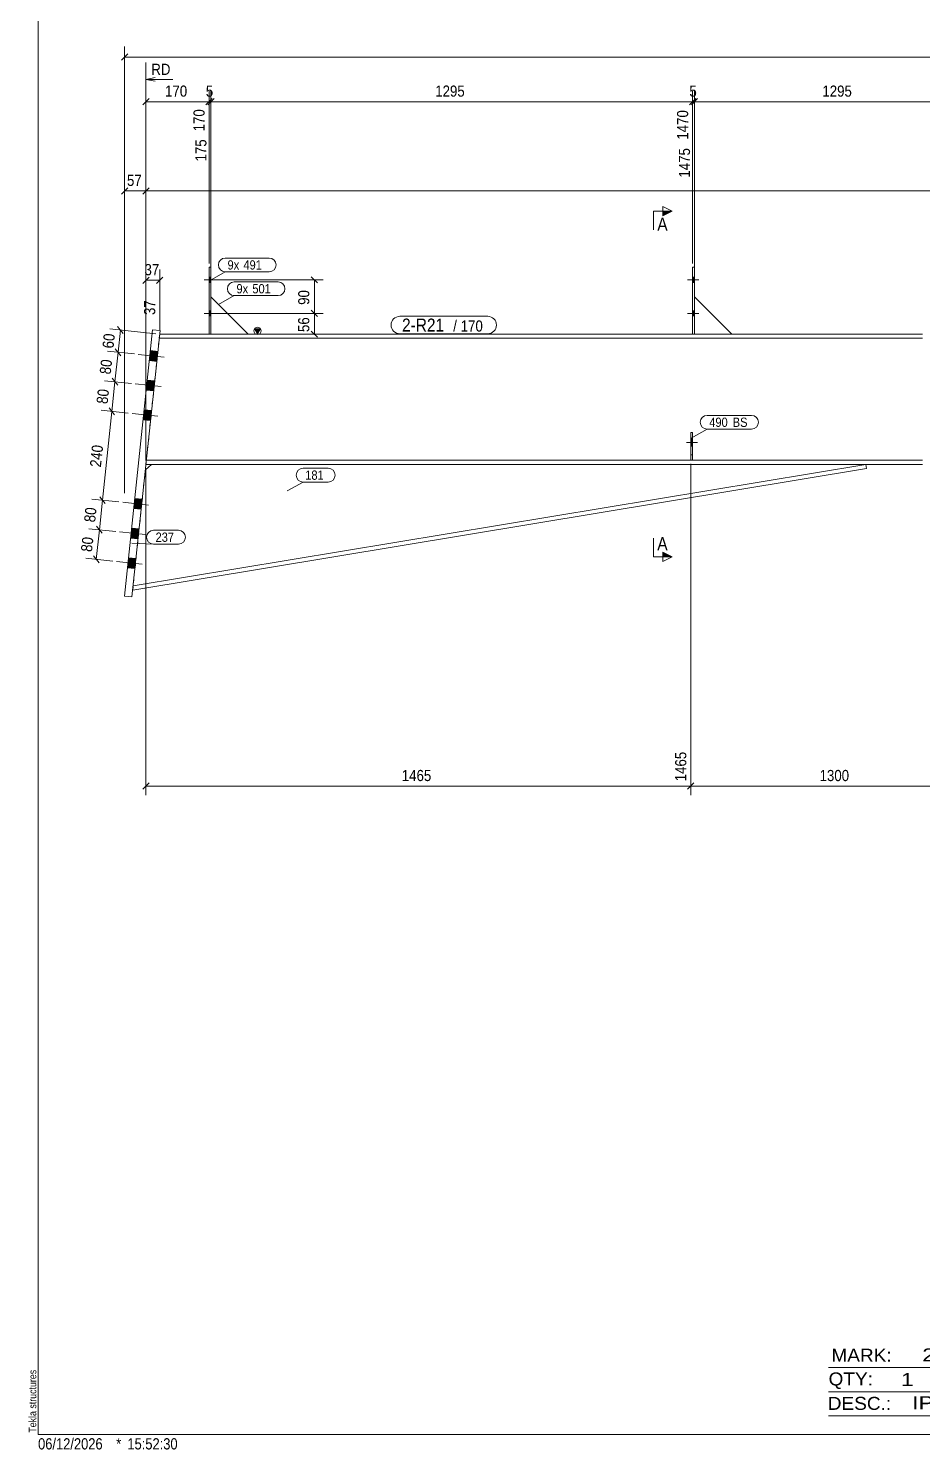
# Model space of a CAD drawing. Header units: millimetres. Extents: x 2 to 825, y 1 to 579.
# Drawn here: x 2.4 to 242.8, y 1 to 383 of the extents above; entities that cross this region are included whole.
import ezdxf

# ---------------------------------------------------------------- set-up
doc = ezdxf.new("R2010")
doc.units = ezdxf.units.MM
for name, pattern in [('XKITLINE00', [0]), ('XKITLINE01', [4, 1, -1, 1, -1]), ('XKITLINE02', [4, 2, -2])]:
    doc.linetypes.add(name, pattern=pattern)
for name, color, linetype, lineweight in [('Bolt', 3, 'Continuous', 0), ('Dimensions', 7, 'Continuous', 0), ('DrawingSheet', 5, 'Continuous', 0), ('OtherObjectType', 7, 'Continuous', 0), ('Part', 2, 'Continuous', 0), ('PartMark', 7, 'Continuous', 0), ('Section', 6, 'Continuous', 0)]:
    doc.layers.add(name, color=color, linetype=linetype, lineweight=lineweight)
doc.styles.add('ARIAL', font='ARIAL.TTF')
doc.styles.add('ARIAL_NARROW', font='ARIALN.TTF')

# ---------------------------------------------------------------- blocks, each defined once
blk = doc.blocks.new('*A20')
at = {"layer": 'Bolt'}
for points in [[(36.9, 293.51), (34.92, 293.72), (35.2, 296.41), (37.19, 296.2)], [(36.9, 293.51), (34.92, 293.72), (35.2, 296.41), (37.19, 296.2)], [(36.07, 285.56), (34.08, 285.77), (34.36, 288.45), (36.35, 288.24)], [(36.07, 285.56), (34.08, 285.77), (34.36, 288.45), (36.35, 288.24)], [(35.23, 277.6), (33.24, 277.81), (33.52, 280.5), (35.51, 280.29)], [(35.23, 277.6), (33.24, 277.81), (33.52, 280.5), (35.51, 280.29)], [(32.71, 253.74), (30.72, 253.94), (31, 256.63), (32.99, 256.42)], [(32.71, 253.74), (30.72, 253.94), (31, 256.63), (32.99, 256.42)], [(31.87, 245.78), (29.88, 245.99), (30.16, 248.67), (32.15, 248.46)], [(31.87, 245.78), (29.88, 245.99), (30.16, 248.67), (32.15, 248.46)], [(31.03, 237.82), (29.04, 238.03), (29.32, 240.72), (31.31, 240.51)], [(31.03, 237.82), (29.04, 238.03), (29.32, 240.72), (31.31, 240.51)]]:
    blk.add_hatch(color=3, dxfattribs=at).paths.add_polyline_path(points, flags=17)
at = {"layer": 'Bolt', "color": 3, "linetype": 'XKITLINE00', "lineweight": 0}
for p, q in [((31.92, 295.4), (38.89, 294.66)), ((31.92, 295.4), (38.89, 294.66)), ((35.2, 296.41), (37.19, 296.2)), ((35.2, 296.41), (37.19, 296.2)), ((34.92, 293.72), (36.9, 293.51)), ((34.92, 293.72), (36.9, 293.51)), ((31.09, 287.44), (38.05, 286.71)), ((31.09, 287.44), (38.05, 286.71)), ((34.36, 288.45), (36.35, 288.24)), ((34.36, 288.45), (36.35, 288.24)), ((34.08, 285.77), (36.07, 285.56)), ((34.08, 285.77), (36.07, 285.56)), ((30.25, 279.49), (37.21, 278.75)), ((30.25, 279.49), (37.21, 278.75)), ((33.52, 280.5), (35.51, 280.29)), ((33.52, 280.5), (35.51, 280.29)), ((33.24, 277.81), (35.23, 277.6)), ((33.24, 277.81), (35.23, 277.6)), ((31, 256.63), (32.99, 256.42)), ((31, 256.63), (32.99, 256.42)), ((27.73, 255.62), (34.69, 254.88)), ((27.73, 255.62), (34.69, 254.88)), ((30.72, 253.94), (32.71, 253.74)), ((30.72, 253.94), (32.71, 253.74)), ((30.16, 248.67), (32.15, 248.46)), ((30.16, 248.67), (32.15, 248.46)), ((26.89, 247.66), (33.85, 246.93)), ((26.89, 247.66), (33.85, 246.93)), ((29.88, 245.99), (31.87, 245.78)), ((29.88, 245.99), (31.87, 245.78)), ((29.32, 240.72), (31.31, 240.51)), ((29.32, 240.72), (31.31, 240.51)), ((26.05, 239.71), (33.01, 238.97)), ((26.05, 239.71), (33.01, 238.97)), ((29.04, 238.03), (31.03, 237.82)), ((29.04, 238.03), (31.03, 237.82))]:
    blk.add_line(p, q, dxfattribs=at)
blk = doc.blocks.new('*A21')
at = {"layer": 'Part'}
blk.add_hatch(color=2, dxfattribs=at).paths.add_polyline_path([(63.18, 302.22), (64.78, 302.22), (63.98, 300.82)], flags=17)
at = {"layer": 'Part', "color": 2, "linetype": 'XKITLINE00', "lineweight": 0}
for p, q in [((63.98, 300.82), (63.18, 302.22)), ((63.18, 302.22), (64.78, 302.22)), ((64.78, 302.22), (63.98, 300.82)), ((242.72, 299.72), (37.56, 299.72)), ((242.72, 300.82), (37.68, 300.82)), ((33.98, 265.82), (242.72, 265.82)), ((242.72, 266.92), (34.1, 266.92))]:
    blk.add_line(p, q, dxfattribs=at)
at = {"layer": 'Part', "color": 7, "linetype": 'XKITLINE01', "lineweight": 0}
blk.add_line((37.68, 300.82), (33.98, 265.82), dxfattribs=at)
at = {"layer": 'Part', "color": 2, "linetype": 'XKITLINE00', "lineweight": 0}
blk.add_circle((63.98, 301.72), 1, dxfattribs=at)
blk = doc.blocks.new('*A22')
at = {"layer": 'Part', "color": 2, "linetype": 'XKITLINE00', "lineweight": 0}
blk.add_line((51.46, 310.82), (61.46, 300.82), dxfattribs=at)
at = {"layer": 'Part', "color": 7, "linetype": 'XKITLINE01', "lineweight": 0}
for p, q in [((51.46, 300.82), (51.46, 310.82)), ((61.46, 300.82), (51.46, 300.82))]:
    blk.add_line(p, q, dxfattribs=at)
blk = doc.blocks.new('*A23')
at = {"layer": 'Part', "color": 2, "linetype": 'XKITLINE00', "lineweight": 0}
for p, q in [((50.96, 300.82), (50.96, 318.82)), ((50.96, 318.82), (51.46, 318.82)), ((51.46, 318.82), (51.46, 300.82))]:
    blk.add_line(p, q, dxfattribs=at)
at = {"layer": 'Part', "color": 7, "linetype": 'XKITLINE01', "lineweight": 0}
blk.add_line((51.46, 300.82), (50.96, 300.82), dxfattribs=at)
blk = doc.blocks.new('*A24')
at = {"layer": 'Part', "color": 7, "linetype": 'XKITLINE01', "lineweight": 0}
for p, q in [((180.46, 274.42), (180.46, 266.92)), ((180.96, 274.42), (180.46, 274.42)), ((180.96, 266.92), (180.96, 274.42)), ((180.46, 268.42), (180.96, 268.42)), ((180.46, 266.92), (180.96, 266.92))]:
    blk.add_line(p, q, dxfattribs=at)
blk = doc.blocks.new('*A25')
at = {"layer": 'Part', "color": 2, "linetype": 'XKITLINE00', "lineweight": 0}
for p, q in [((180.46, 266.92), (180.46, 274.42)), ((180.46, 274.42), (180.96, 274.42)), ((180.96, 274.42), (180.96, 266.92))]:
    blk.add_line(p, q, dxfattribs=at)
at = {"layer": 'Part', "color": 7, "linetype": 'XKITLINE01', "lineweight": 0}
for p, q in [((180.46, 268.42), (180.96, 268.42)), ((180.96, 266.92), (180.46, 266.92))]:
    blk.add_line(p, q, dxfattribs=at)
blk = doc.blocks.new('*A26')
at = {"layer": 'Part', "color": 2, "linetype": 'XKITLINE00', "lineweight": 0}
blk.add_line((191.46, 300.82), (181.46, 310.82), dxfattribs=at)
at = {"layer": 'Part', "color": 7, "linetype": 'XKITLINE01', "lineweight": 0}
for p, q in [((181.46, 310.82), (181.46, 300.82)), ((181.46, 300.82), (191.46, 300.82))]:
    blk.add_line(p, q, dxfattribs=at)
blk = doc.blocks.new('*A27')
at = {"layer": 'Part', "color": 2, "linetype": 'XKITLINE00', "lineweight": 0}
for p, q in [((180.96, 300.82), (180.96, 318.82)), ((180.96, 318.82), (181.46, 318.82)), ((181.46, 318.82), (181.46, 300.82))]:
    blk.add_line(p, q, dxfattribs=at)
at = {"layer": 'Part', "color": 7, "linetype": 'XKITLINE01', "lineweight": 0}
blk.add_line((181.46, 300.82), (180.96, 300.82), dxfattribs=at)
blk = doc.blocks.new('*A52')
at = {"layer": 'Part', "color": 2, "linetype": 'XKITLINE00', "lineweight": 0}
for p, q in [((28.24, 230.43), (35.79, 302.03)), ((37.78, 301.82), (35.79, 302.03)), ((37.78, 301.82), (30.23, 230.22)), ((30.23, 230.22), (28.24, 230.43))]:
    blk.add_line(p, q, dxfattribs=at)
blk = doc.blocks.new('*A53')
at = {"layer": 'Part', "color": 2, "linetype": 'XKITLINE00', "lineweight": 0}
for p, q in [((227.72, 264.74), (30.42, 232.01)), ((227.54, 265.82), (30.54, 233.15)), ((33.83, 264.37), (35.44, 265.82)), ((227.54, 265.82), (227.72, 264.74))]:
    blk.add_line(p, q, dxfattribs=at)
at = {"layer": 'Part', "color": 7, "linetype": 'XKITLINE01', "lineweight": 0}
for p, q in [((30.42, 232.01), (33.83, 264.37)), ((227.54, 265.82), (35.44, 265.82))]:
    blk.add_line(p, q, dxfattribs=at)
blk = doc.blocks.new('*A54')
at = {"layer": 'Bolt'}
for points in [[(50.96, 316.12), (51.46, 316.12), (51.46, 314.72), (50.96, 314.72)], [(50.96, 316.12), (51.46, 316.12), (51.46, 314.72), (50.96, 314.72)], [(50.96, 307.12), (51.46, 307.12), (51.46, 305.72), (50.96, 305.72)], [(50.96, 307.12), (51.46, 307.12), (51.46, 305.72), (50.96, 305.72)]]:
    blk.add_hatch(color=3, dxfattribs=at).paths.add_polyline_path(points, flags=17)
at = {"layer": 'Bolt', "color": 3, "linetype": 'XKITLINE00', "lineweight": 0}
for p, q in [((52.62, 315.42), (49.62, 315.42)), ((52.62, 315.42), (49.62, 315.42)), ((51.46, 316.12), (50.96, 316.12)), ((51.46, 316.12), (50.96, 316.12)), ((51.46, 314.72), (50.96, 314.72)), ((51.46, 314.72), (50.96, 314.72)), ((52.62, 306.42), (49.62, 306.42)), ((52.62, 306.42), (49.62, 306.42)), ((51.46, 307.12), (50.96, 307.12)), ((51.46, 307.12), (50.96, 307.12)), ((51.46, 305.72), (50.96, 305.72)), ((51.46, 305.72), (50.96, 305.72))]:
    blk.add_line(p, q, dxfattribs=at)
blk = doc.blocks.new('*A55')
at = {"layer": 'Bolt', "color": 3, "linetype": 'XKITLINE02', "lineweight": 0}
for p, q in [((182.31, 271.72), (179.31, 271.72)), ((180.96, 272.71), (180.46, 272.71)), ((180.96, 270.74), (180.46, 270.74))]:
    blk.add_line(p, q, dxfattribs=at)
blk = doc.blocks.new('*A56')
at = {"layer": 'Bolt'}
blk.add_hatch(color=3, dxfattribs=at).paths.add_polyline_path([(180.96, 270.74), (180.46, 270.74), (180.46, 272.71), (180.96, 272.71)], flags=17)
at = {"layer": 'Bolt', "color": 3, "linetype": 'XKITLINE00', "lineweight": 0}
for p, q in [((182.31, 271.72), (179.31, 271.72)), ((180.96, 272.71), (180.46, 272.71)), ((180.96, 270.74), (180.46, 270.74))]:
    blk.add_line(p, q, dxfattribs=at)
blk = doc.blocks.new('*A57')
at = {"layer": 'Bolt'}
for points in [[(180.96, 316.12), (181.46, 316.12), (181.46, 314.72), (180.96, 314.72)], [(180.96, 316.12), (181.46, 316.12), (181.46, 314.72), (180.96, 314.72)], [(180.96, 307.12), (181.46, 307.12), (181.46, 305.72), (180.96, 305.72)], [(180.96, 307.12), (181.46, 307.12), (181.46, 305.72), (180.96, 305.72)]]:
    blk.add_hatch(color=3, dxfattribs=at).paths.add_polyline_path(points, flags=17)
at = {"layer": 'Bolt', "color": 3, "linetype": 'XKITLINE00', "lineweight": 0}
for p, q in [((182.62, 315.42), (179.62, 315.42)), ((182.62, 315.42), (179.62, 315.42)), ((181.46, 316.12), (180.96, 316.12)), ((181.46, 316.12), (180.96, 316.12)), ((181.46, 314.72), (180.96, 314.72)), ((181.46, 314.72), (180.96, 314.72)), ((182.62, 306.42), (179.62, 306.42)), ((182.62, 306.42), (179.62, 306.42)), ((181.46, 307.12), (180.96, 307.12)), ((181.46, 307.12), (180.96, 307.12)), ((181.46, 305.72), (180.96, 305.72)), ((181.46, 305.72), (180.96, 305.72))]:
    blk.add_line(p, q, dxfattribs=at)
blk = doc.blocks.new('*A140')
at = {"layer": 'DrawingSheet', "color": 5, "linetype": 'XKITLINE00', "lineweight": 0}
for p, q in [((5, 579), (5, 5)), ((5, 5), (825, 5))]:
    blk.add_line(p, q, dxfattribs=at)
at = {"layer": 'DrawingSheet', "color": 5, "style": 'ARIAL', "width": 0.85}
blk.add_text('Tekla structures', height=2, rotation=90, dxfattribs=at).set_placement((4.5, 5.5))
blk = doc.blocks.new('*A144')
at = {"layer": 'OtherObjectType', "color": 6, "linetype": 'XKITLINE00', "lineweight": 0}
for p, q in [((217.5, 23), (267.5, 23)), ((217.5, 16.5), (267.5, 16.5)), ((217.5, 10), (267.5, 10))]:
    blk.add_line(p, q, dxfattribs=at)
at = {"layer": 'OtherObjectType', "color": 6, "style": 'ARIAL_NARROW'}
for s, width, p in [('MARK:', 1.275, (218.27, 24.58)), ('2-R21', 1.525501, (242.69, 24.65)), ('QTY:', 1.275, (217.5, 18.19)), ('1', 1.525501, (236.99, 18.05)), ('IPE350-J', 1.525501, (240, 11.79)), ('DESC.:', 1.275, (217.29, 11.63))]:
    blk.add_text(s, height=3.5, dxfattribs=dict(at, width=width)).set_placement(p)
blk = doc.blocks.new('*A147')
at = {"layer": 'OtherObjectType', "color": 7, "style": 'ARIAL_NARROW', "width": 1.008832}
for s, p in [('06/12/2026', (4.99, 1)), ('*', (26, 1)), ('15:52:30', (29, 1))]:
    blk.add_text(s, height=3, dxfattribs=at).set_placement(p)
blk = doc.blocks.new('*A148')
at = {"layer": 'Dimensions', "color": 7, "linetype": 'XKITLINE00', "lineweight": 0}
for p, q in [((29.09, 376.17), (27.39, 374.48)), ((28.24, 258.12), (28.24, 378.17)), ((28.24, 375.32), (697.43, 375.32))]:
    blk.add_line(p, q, dxfattribs=at)
at = {"layer": 'Dimensions', "color": 3}
blk.add_point((28.24, 375.32), dxfattribs=at)
blk = doc.blocks.new('*A149')
at = {"layer": 'Dimensions', "color": 7, "linetype": 'XKITLINE00', "lineweight": 0}
for p, q in [((29.09, 340.17), (27.39, 338.48)), ((28.24, 258.12), (28.24, 342.17)), ((34.83, 340.17), (33.14, 338.48)), ((33.98, 266.82), (33.98, 342.17)), ((28.24, 339.32), (33.98, 339.32))]:
    blk.add_line(p, q, dxfattribs=at)
at = {"layer": 'Dimensions', "color": 3}
for p in [(28.24, 339.32), (33.98, 339.32)]:
    blk.add_point(p, dxfattribs=at)
at = {"layer": 'Dimensions', "color": 3, "style": 'ARIAL', "width": 0.85}
blk.add_text('57', height=3, dxfattribs=at).set_placement((28.89, 340.67))
blk = doc.blocks.new('*A150')
at = {"layer": 'Dimensions', "color": 7, "linetype": 'XKITLINE00', "lineweight": 0}
for p, q in [((36.68, 300.93), (24.29, 302.24)), ((26.37, 302.87), (27.88, 301)), ((26.5, 295.97), (27.13, 301.94)), ((30.93, 295.5), (23.66, 296.27)), ((25.74, 296.9), (27.25, 295.04))]:
    blk.add_line(p, q, dxfattribs=at)
at = {"layer": 'Dimensions', "color": 3}
for p in [(27.13, 301.94), (26.5, 295.97)]:
    blk.add_point(p, dxfattribs=at)
at = {"layer": 'Dimensions', "color": 3, "style": 'ARIAL', "width": 0.85}
blk.add_text('60', height=3, rotation=83.9784, dxfattribs=at).set_placement((25.24, 296.88))
blk = doc.blocks.new('*A151')
at = {"layer": 'PartMark', "color": 7, "linetype": 'XKITLINE00', "lineweight": 0}
for p, q in [((30.19, 244.68), (35.98, 244.39)), ((35.98, 248.09), (42.75, 248.09)), ((35.98, 244.39), (42.75, 244.39))]:
    blk.add_line(p, q, dxfattribs=at)
for centre, start, end in [((35.98, 246.24), 90, 270), ((42.75, 246.24), 270, 90)]:
    blk.add_arc(centre, 1.85, start, end, dxfattribs=at)
at = {"layer": 'PartMark', "color": 3, "style": 'ARIAL', "width": 0.85}
blk.add_text('237', height=2.5, dxfattribs=at).set_placement((36.58, 244.99))
blk = doc.blocks.new('*A153')
at = {"layer": 'Dimensions', "color": 7, "linetype": 'XKITLINE00', "lineweight": 0}
for p, q in [((25.9, 247.77), (18.63, 248.53)), ((20.71, 249.17), (22.22, 247.3)), ((20.62, 240.28), (21.46, 248.23)), ((19.87, 241.21), (21.38, 239.35)), ((25.06, 239.81), (17.79, 240.58))]:
    blk.add_line(p, q, dxfattribs=at)
at = {"layer": 'Dimensions', "color": 3}
for p in [(21.46, 248.23), (20.62, 240.28)]:
    blk.add_point(p, dxfattribs=at)
at = {"layer": 'Dimensions', "color": 3, "style": 'ARIAL', "width": 0.85}
blk.add_text('80', height=3, rotation=83.9784, dxfattribs=at).set_placement((19.47, 242.19))
blk = doc.blocks.new('*A154')
at = {"layer": 'Dimensions', "color": 7, "linetype": 'XKITLINE00', "lineweight": 0}
for p, q in [((26.73, 255.72), (19.47, 256.49)), ((21.46, 248.23), (22.3, 256.19)), ((21.55, 257.12), (23.06, 255.26)), ((25.9, 247.77), (18.63, 248.53)), ((20.71, 249.17), (22.22, 247.3))]:
    blk.add_line(p, q, dxfattribs=at)
at = {"layer": 'Dimensions', "color": 3}
for p in [(22.3, 256.19), (21.46, 248.23)]:
    blk.add_point(p, dxfattribs=at)
at = {"layer": 'Dimensions', "color": 3, "style": 'ARIAL', "width": 0.85}
blk.add_text('80', height=3, rotation=83.9784, dxfattribs=at).set_placement((20.31, 250.14))
blk = doc.blocks.new('*A155')
at = {"layer": 'Dimensions', "color": 7, "linetype": 'XKITLINE00', "lineweight": 0}
for p, q in [((29.25, 279.59), (21.99, 280.36)), ((22.3, 256.19), (24.82, 280.06)), ((24.06, 280.99), (25.57, 279.13)), ((26.73, 255.72), (19.47, 256.49)), ((21.55, 257.12), (23.06, 255.26))]:
    blk.add_line(p, q, dxfattribs=at)
at = {"layer": 'Dimensions', "color": 3}
for p in [(24.82, 280.06), (22.3, 256.19)]:
    blk.add_point(p, dxfattribs=at)
at = {"layer": 'Dimensions', "color": 3, "style": 'ARIAL', "width": 0.85}
blk.add_text('240', height=3, rotation=83.9784, dxfattribs=at).set_placement((21.87, 264.95))
blk = doc.blocks.new('*A156')
at = {"layer": 'Dimensions', "color": 7, "linetype": 'XKITLINE00', "lineweight": 0}
for p, q in [((30.09, 287.55), (22.82, 288.31)), ((24.82, 280.06), (25.66, 288.01)), ((24.9, 288.95), (26.41, 287.08)), ((29.25, 279.59), (21.99, 280.36)), ((24.06, 280.99), (25.57, 279.13))]:
    blk.add_line(p, q, dxfattribs=at)
at = {"layer": 'Dimensions', "color": 3}
for p in [(25.66, 288.01), (24.82, 280.06)]:
    blk.add_point(p, dxfattribs=at)
at = {"layer": 'Dimensions', "color": 3, "style": 'ARIAL', "width": 0.85}
blk.add_text('80', height=3, rotation=83.9784, dxfattribs=at).set_placement((23.66, 281.96))
blk = doc.blocks.new('*A157')
at = {"layer": 'Dimensions', "color": 7, "linetype": 'XKITLINE00', "lineweight": 0}
for p, q in [((30.93, 295.5), (23.66, 296.27)), ((25.66, 288.01), (26.5, 295.97)), ((25.74, 296.9), (27.25, 295.04)), ((30.09, 287.55), (22.82, 288.31)), ((24.9, 288.95), (26.41, 287.08))]:
    blk.add_line(p, q, dxfattribs=at)
at = {"layer": 'Dimensions', "color": 3}
for p in [(26.5, 295.97), (25.66, 288.01)]:
    blk.add_point(p, dxfattribs=at)
at = {"layer": 'Dimensions', "color": 3, "style": 'ARIAL', "width": 0.85}
blk.add_text('80', height=3, rotation=83.9784, dxfattribs=at).set_placement((24.5, 289.92))
blk = doc.blocks.new('*A158')
at = {"layer": 'Dimensions', "color": 7, "linetype": 'XKITLINE00', "lineweight": 0}
for p, q in [((34.83, 340.17), (33.14, 338.48)), ((33.98, 266.82), (33.98, 342.17)), ((33.98, 339.32), (695.33, 339.32))]:
    blk.add_line(p, q, dxfattribs=at)
at = {"layer": 'Dimensions', "color": 3}
blk.add_point((33.98, 339.32), dxfattribs=at)
blk = doc.blocks.new('*A160')
at = {"layer": 'Dimensions', "color": 7, "linetype": 'XKITLINE00', "lineweight": 0}
for p, q in [((51.8, 364.17), (50.11, 362.48)), ((52.3, 364.17), (50.61, 362.48)), ((50.96, 319.82), (50.96, 366.17)), ((50.96, 363.32), (51.46, 363.32)), ((51.46, 311.82), (51.46, 366.17))]:
    blk.add_line(p, q, dxfattribs=at)
at = {"layer": 'Dimensions', "color": 3}
for p in [(50.96, 363.32), (51.46, 363.32)]:
    blk.add_point(p, dxfattribs=at)
at = {"layer": 'Dimensions', "color": 3, "style": 'ARIAL', "width": 0.85}
blk.add_text('5', height=3, dxfattribs=at).set_placement((50.09, 364.67))
blk.add_text('175', height=3, rotation=90.0002, dxfattribs=at).set_placement((50.26, 347.25))
blk = doc.blocks.new('*A161')
at = {"layer": 'Dimensions', "color": 7, "linetype": 'XKITLINE00', "lineweight": 0}
for p, q in [((52.3, 364.17), (50.61, 362.48)), ((51.46, 311.82), (51.46, 366.17)), ((51.46, 363.32), (180.96, 363.32)), ((181.8, 364.17), (180.11, 362.48)), ((180.96, 319.82), (180.96, 366.17))]:
    blk.add_line(p, q, dxfattribs=at)
at = {"layer": 'Dimensions', "color": 3}
for p in [(51.46, 363.32), (180.96, 363.32)]:
    blk.add_point(p, dxfattribs=at)
at = {"layer": 'Dimensions', "color": 3, "style": 'ARIAL', "width": 0.85}
blk.add_text('1295', height=3, dxfattribs=at).set_placement((111.76, 364.67))
blk.add_text('1470', height=3, rotation=90.0002, dxfattribs=at).set_placement((179.76, 353.12))
blk = doc.blocks.new('*A162')
at = {"layer": 'Dimensions', "color": 7, "linetype": 'XKITLINE00', "lineweight": 0}
for p, q in [((181.8, 364.17), (180.11, 362.48)), ((182.3, 364.17), (180.61, 362.48)), ((180.96, 319.82), (180.96, 366.17)), ((180.96, 363.32), (181.46, 363.32)), ((181.46, 311.82), (181.46, 366.17))]:
    blk.add_line(p, q, dxfattribs=at)
at = {"layer": 'Dimensions', "color": 3}
for p in [(180.96, 363.32), (181.46, 363.32)]:
    blk.add_point(p, dxfattribs=at)
at = {"layer": 'Dimensions', "color": 3, "style": 'ARIAL', "width": 0.85}
blk.add_text('5', height=3, dxfattribs=at).set_placement((180.09, 364.67))
blk.add_text('1475', height=3, rotation=90.0002, dxfattribs=at).set_placement((180.26, 342.92))
blk = doc.blocks.new('*A163')
at = {"layer": 'Dimensions', "color": 7, "linetype": 'XKITLINE00', "lineweight": 0}
for p, q in [((182.3, 364.17), (180.61, 362.48)), ((181.46, 311.82), (181.46, 366.17)), ((181.46, 363.32), (259.12, 363.32)), ((259.97, 364.17), (258.28, 362.48)), ((259.12, 319.82), (259.12, 366.17))]:
    blk.add_line(p, q, dxfattribs=at)
at = {"layer": 'Dimensions', "color": 3}
for p in [(181.46, 363.32), (259.12, 363.32)]:
    blk.add_point(p, dxfattribs=at)
at = {"layer": 'Dimensions', "color": 3, "style": 'ARIAL', "width": 0.85}
blk.add_text('1295', height=3, dxfattribs=at).set_placement((215.84, 364.67))
blk.add_text('2770', height=3, rotation=90.0002, dxfattribs=at).set_placement((257.92, 353.12))
blk = doc.blocks.new('*A184')
at = {"layer": 'Dimensions', "color": 7, "linetype": 'XKITLINE00', "lineweight": 0}
for p, q in [((50.62, 306.42), (81.66, 306.42)), ((78.41, 307.27), (80.11, 305.58)), ((79.26, 300.82), (79.26, 306.42)), ((38.68, 300.82), (81.66, 300.82)), ((78.41, 301.67), (80.11, 299.98))]:
    blk.add_line(p, q, dxfattribs=at)
at = {"layer": 'Dimensions', "color": 3}
for p in [(79.26, 306.42), (79.26, 300.82)]:
    blk.add_point(p, dxfattribs=at)
at = {"layer": 'Dimensions', "color": 3, "style": 'ARIAL', "width": 0.85}
blk.add_text('56', height=3, rotation=90.0002, dxfattribs=at).set_placement((77.91, 301.4))
blk = doc.blocks.new('*A185')
at = {"layer": 'Dimensions', "color": 7, "linetype": 'XKITLINE00', "lineweight": 0}
for p, q in [((50.62, 315.42), (81.66, 315.42)), ((78.41, 316.27), (80.11, 314.58)), ((79.26, 306.42), (79.26, 315.42)), ((50.62, 306.42), (81.66, 306.42)), ((78.41, 307.27), (80.11, 305.58))]:
    blk.add_line(p, q, dxfattribs=at)
at = {"layer": 'Dimensions', "color": 3}
for p in [(79.26, 315.42), (79.26, 306.42)]:
    blk.add_point(p, dxfattribs=at)
at = {"layer": 'Dimensions', "color": 3, "style": 'ARIAL', "width": 0.85}
blk.add_text('90', height=3, rotation=90.0002, dxfattribs=at).set_placement((77.91, 308.7))
blk = doc.blocks.new('*A186')
at = {"layer": 'Dimensions', "color": 7, "linetype": 'XKITLINE00', "lineweight": 0}
for p, q in [((33.98, 266.82), (33.98, 318.17)), ((37.68, 301.82), (37.68, 318.17)), ((34.83, 316.17), (33.14, 314.48)), ((33.98, 315.32), (37.68, 315.32)), ((38.52, 316.17), (36.83, 314.48))]:
    blk.add_line(p, q, dxfattribs=at)
at = {"layer": 'Dimensions', "color": 3}
for p in [(33.98, 315.32), (37.68, 315.32)]:
    blk.add_point(p, dxfattribs=at)
at = {"layer": 'Dimensions', "color": 3, "style": 'ARIAL', "width": 0.85}
blk.add_text('37', height=3, dxfattribs=at).set_placement((33.6, 316.67))
blk.add_text('37', height=3, rotation=90.0002, dxfattribs=at).set_placement((36.48, 305.97))
blk = doc.blocks.new('*A190')
at = {"layer": 'PartMark', "color": 7, "linetype": 'XKITLINE00', "lineweight": 0}
for p, q in [((76.22, 264.77), (82.98, 264.77)), ((71.98, 258.68), (76.22, 261.07)), ((76.22, 261.07), (82.98, 261.07))]:
    blk.add_line(p, q, dxfattribs=at)
for centre, start, end in [((76.22, 262.92), 90, 270), ((82.98, 262.92), 270, 90)]:
    blk.add_arc(centre, 1.85, start, end, dxfattribs=at)
at = {"layer": 'PartMark', "color": 3, "style": 'ARIAL', "width": 0.85}
blk.add_text('181', height=2.5, dxfattribs=at).set_placement((76.82, 261.67))
blk = doc.blocks.new('*A191')
at = {"layer": 'PartMark', "color": 7, "linetype": 'XKITLINE00', "lineweight": 0}
for p, q in [((102.23, 305.62), (125.88, 305.62)), ((102.23, 300.92), (125.88, 300.92))]:
    blk.add_line(p, q, dxfattribs=at)
for centre, start, end in [((102.23, 303.27), 90, 270), ((125.88, 303.27), 270, 90)]:
    blk.add_arc(centre, 2.35, start, end, dxfattribs=at)
at = {"layer": 'PartMark', "color": 1, "style": 'ARIAL', "width": 0.85}
blk.add_text('2-R21', height=3.5, dxfattribs=at).set_placement((102.83, 301.52))
at = {"layer": 'PartMark', "color": 3, "style": 'ARIAL', "width": 0.85}
for s, p in [('/', (116.59, 301.52)), ('170', (118.61, 301.52))]:
    blk.add_text(s, height=3, dxfattribs=at).set_placement(p)
blk = doc.blocks.new('*A192')
at = {"layer": 'PartMark', "color": 7, "linetype": 'XKITLINE00', "lineweight": 0}
for p, q in [((57.73, 314.89), (69.51, 314.89)), ((53.49, 308.79), (57.73, 311.19)), ((57.73, 311.19), (69.51, 311.19))]:
    blk.add_line(p, q, dxfattribs=at)
for centre, start, end in [((57.73, 313.04), 90, 270), ((69.51, 313.04), 270, 90)]:
    blk.add_arc(centre, 1.85, start, end, dxfattribs=at)
at = {"layer": 'PartMark', "color": 3, "style": 'ARIAL', "width": 0.85}
for s, p in [('9x', (58.33, 311.79)), ('501', (62.6, 311.79))]:
    blk.add_text(s, height=2.5, dxfattribs=at).set_placement(p)
blk = doc.blocks.new('*A193')
at = {"layer": 'PartMark', "color": 7, "linetype": 'XKITLINE00', "lineweight": 0}
for p, q in [((55.33, 321.29), (67.11, 321.29)), ((51.09, 315.19), (55.33, 317.59)), ((55.33, 317.59), (67.11, 317.59))]:
    blk.add_line(p, q, dxfattribs=at)
for centre, start, end in [((55.33, 319.44), 90, 270), ((67.11, 319.44), 270, 90)]:
    blk.add_arc(centre, 1.85, start, end, dxfattribs=at)
at = {"layer": 'PartMark', "color": 3, "style": 'ARIAL', "width": 0.85}
for s, p in [('9x', (55.93, 318.19)), ('491', (60.2, 318.19))]:
    blk.add_text(s, height=2.5, dxfattribs=at).set_placement(p)
blk = doc.blocks.new('*A198')
at = {"layer": 'PartMark', "color": 7, "linetype": 'XKITLINE00', "lineweight": 0}
for p, q in [((184.83, 278.99), (196.79, 278.99)), ((180.59, 272.89), (184.83, 275.29)), ((184.83, 275.29), (196.79, 275.29))]:
    blk.add_line(p, q, dxfattribs=at)
for centre, start, end in [((184.83, 277.14), 90, 270), ((196.79, 277.14), 270, 90)]:
    blk.add_arc(centre, 1.85, start, end, dxfattribs=at)
at = {"layer": 'PartMark', "color": 3, "style": 'ARIAL', "width": 0.85}
for s, p in [('490', (185.43, 275.89)), ('BS', (191.74, 275.89))]:
    blk.add_text(s, height=2.5, dxfattribs=at).set_placement(p)
blk = doc.blocks.new('*A199')
at = {"layer": 'Section'}
for points in [[(172.96, 333.89), (175.46, 333.89), (172.96, 332.64)], [(172.96, 242.25), (175.46, 241), (172.96, 241)]]:
    blk.add_hatch(color=3, dxfattribs=at).paths.add_polyline_path(points, flags=17)
at = {"layer": 'Section', "color": 1, "linetype": 'XKITLINE00', "lineweight": 0}
for p, q in [((170.46, 333.89), (170.46, 328.89)), ((170.46, 333.89), (175.46, 333.89)), ((170.46, 241), (170.46, 246)), ((170.46, 241), (175.46, 241))]:
    blk.add_line(p, q, dxfattribs=at)
at = {"layer": 'Section', "color": 3, "linetype": 'XKITLINE00', "lineweight": 0}
for p, q in [((172.96, 332.64), (172.96, 335.14)), ((172.96, 335.14), (175.46, 333.89)), ((175.46, 333.89), (172.96, 332.64)), ((175.46, 241), (172.96, 242.25)), ((172.96, 242.25), (172.96, 239.75)), ((175.46, 241), (172.96, 239.75))]:
    blk.add_line(p, q, dxfattribs=at)
at = {"layer": 'Section', "color": 7, "style": 'ARIAL', "width": 0.85}
for p in [(171.46, 328.64), (171.46, 242.75)]:
    blk.add_text('A', height=3.5, dxfattribs=at).set_placement(p)
blk = doc.blocks.new('*A204')
at = {"layer": 'Dimensions', "color": 7, "linetype": 'XKITLINE00', "lineweight": 0}
for p, q in [((33.98, 264.82), (33.98, 176.92)), ((180.46, 265.92), (180.46, 176.92)), ((34.83, 180.17), (33.14, 178.48)), ((181.3, 180.17), (179.61, 178.48)), ((33.98, 179.32), (180.46, 179.32))]:
    blk.add_line(p, q, dxfattribs=at)
at = {"layer": 'Dimensions', "color": 3}
for p in [(33.98, 179.32), (180.46, 179.32)]:
    blk.add_point(p, dxfattribs=at)
at = {"layer": 'Dimensions', "color": 3, "style": 'ARIAL', "width": 0.85}
blk.add_text('1465', height=3, rotation=90.0002, dxfattribs=at).set_placement((179.26, 180.62))
blk.add_text('1465', height=3, dxfattribs=at).set_placement((102.77, 180.67))
blk = doc.blocks.new('*A205')
at = {"layer": 'Dimensions', "color": 7, "linetype": 'XKITLINE00', "lineweight": 0}
for p, q in [((180.46, 265.92), (180.46, 176.92)), ((258.62, 265.92), (258.62, 176.92)), ((181.3, 180.17), (179.61, 178.48)), ((259.47, 180.17), (257.78, 178.48)), ((180.46, 179.32), (258.62, 179.32))]:
    blk.add_line(p, q, dxfattribs=at)
at = {"layer": 'Dimensions', "color": 3}
for p in [(180.46, 179.32), (258.62, 179.32)]:
    blk.add_point(p, dxfattribs=at)
at = {"layer": 'Dimensions', "color": 3, "style": 'ARIAL', "width": 0.85}
blk.add_text('2765', height=3, rotation=90.0002, dxfattribs=at).set_placement((257.42, 180.62))
blk.add_text('1300', height=3, dxfattribs=at).set_placement((215.09, 180.67))
blk = doc.blocks.new('*A209')
at = {"layer": 'Dimensions', "color": 7, "linetype": 'XKITLINE00', "lineweight": 0}
for p, q in [((33.98, 266.82), (33.98, 373.82)), ((36.48, 369.82), (33.98, 369.32)), ((36.48, 368.82), (33.98, 369.32)), ((41.21, 369.32), (33.98, 369.32)), ((34.83, 364.17), (33.14, 362.48)), ((33.98, 266.82), (33.98, 366.17)), ((33.98, 363.32), (50.96, 363.32)), ((51.8, 364.17), (50.11, 362.48)), ((50.96, 319.82), (50.96, 366.17))]:
    blk.add_line(p, q, dxfattribs=at)
at = {"layer": 'Dimensions', "color": 7}
blk.add_point((33.98, 369.32), dxfattribs=at)
at = {"layer": 'Dimensions', "color": 3}
for p in [(33.98, 363.32), (50.96, 363.32)]:
    blk.add_point(p, dxfattribs=at)
at = {"layer": 'Dimensions', "color": 3, "style": 'ARIAL', "width": 0.85}
for s, p in [('RD', (35.43, 370.52)), ('170', (39.13, 364.67))]:
    blk.add_text(s, height=3, dxfattribs=at).set_placement(p)
blk.add_text('170', height=3, rotation=90.0002, dxfattribs=at).set_placement((49.76, 355.35))

msp = doc.modelspace()

# ---------------------------------------------------------------- block references
at = {"lineweight": 0}
for name in ['*A140', '*A148', '*A209', '*A160', '*A161', '*A162', '*A163', '*A149', '*A158', '*A199', '*A193', '*A186', '*A23', '*A27', '*A54', '*A185', '*A192', '*A57', '*A22', '*A26', '*A184', '*A150', '*A52', '*A191', '*A157', '*A20', '*A156', '*A155', '*A198', '*A55', '*A56', '*A24', '*A25', '*A53', '*A204', '*A190', '*A205', '*A154', '*A153', '*A151', '*A144', '*A147']:
    msp.add_blockref(name, (0, 0), dxfattribs=at)
at = {"layer": 'Part', "lineweight": 0}
msp.add_blockref('*A21', (0, 0), dxfattribs=at)

doc.saveas('drawing.dxf')
